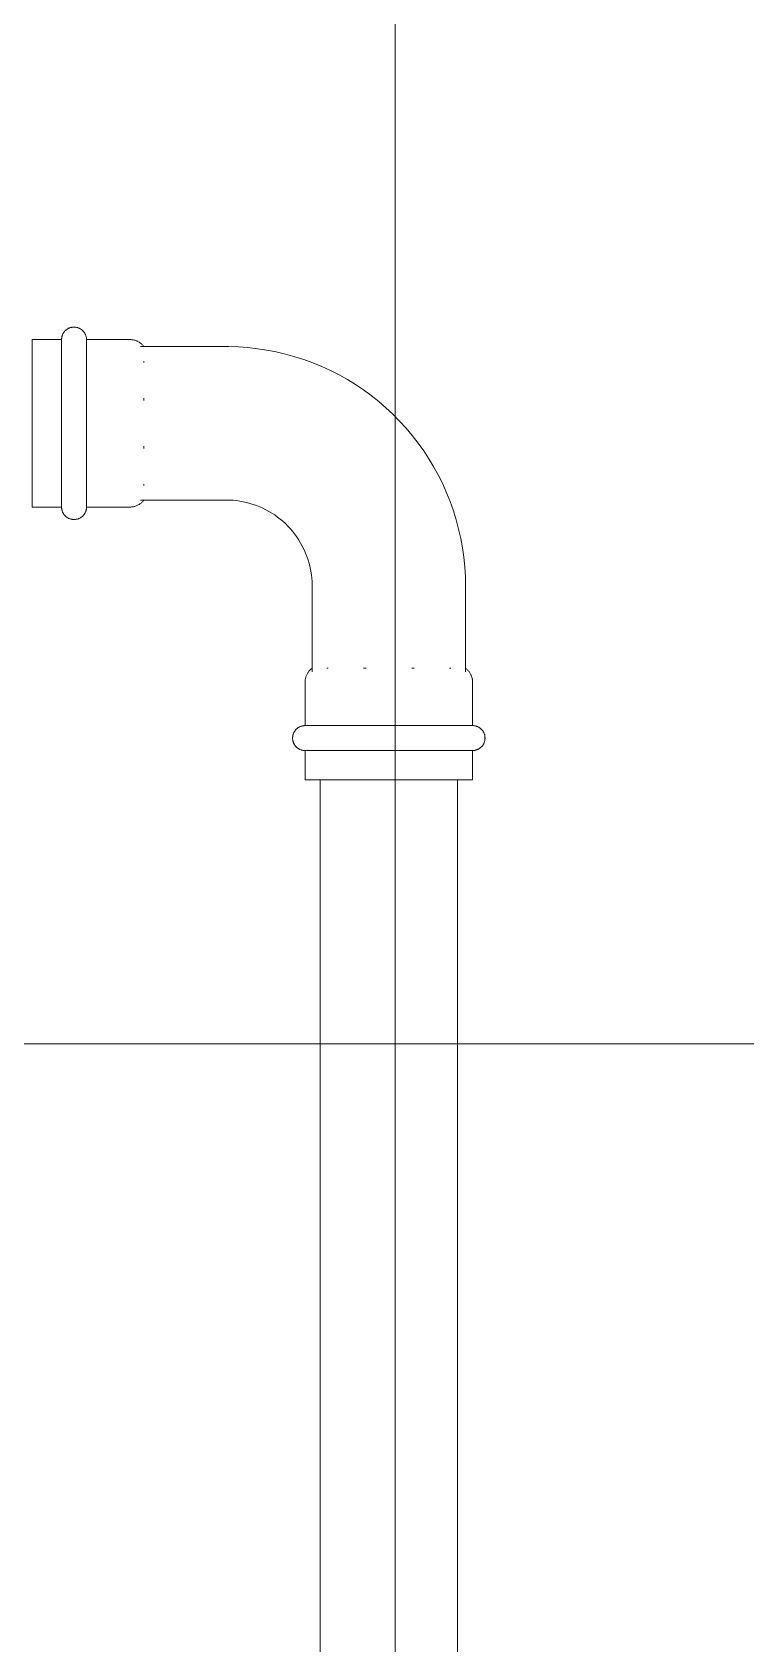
# Model space of a CAD drawing. Header units: inches. Extents: x -3299 to -2222, y -94 to 482.
# Drawn here: x -2361.62 to -2350.57, y 304.45 to 329.4 of the extents above; entities that cross this region are included whole.
import ezdxf

# ---------------------------------------------------------------- set-up
doc = ezdxf.new("R2010")
doc.units = ezdxf.units.IN
doc.header["$MEASUREMENT"] = 0
for name, color, linetype, lineweight in [('P-PIPE', 3, 'Continuous', 9), ('P-PIPE-IDEN', 2, 'Continuous', 9), ('S-GRID', 1, 'Continuous', 9)]:
    doc.layers.add(name, color=color, linetype=linetype, lineweight=lineweight)

# ---------------------------------------------------------------- blocks, each defined once
blk = doc.blocks.new('Victaulic-VicPress316-Elbow 90-45deg Style P568_P571 - Standard-V50-PLG_ ROOF LEVEL')
at = {"layer": 'P-PIPE'}
for p, q in [((-2361.165, 324.641), (-2361.619, 324.641)), ((-2361.619, 324.641), (-2361.619, 322.048)), ((-2361.165, 322.048), (-2361.165, 324.641)), ((-2360.108, 324.641), (-2360.779, 324.641)), ((-2360.779, 322.048), (-2360.779, 324.641)), ((-2358.616, 324.532), (-2359.944, 324.532)), ((-2359.89, 324.286), (-2359.89, 324.305)), ((-2359.89, 323.697), (-2359.89, 323.735)), ((-2359.89, 322.953), (-2359.89, 322.992)), ((-2359.89, 322.384), (-2359.89, 322.403)), ((-2359.944, 322.157), (-2358.616, 322.157)), ((-2361.619, 322.048), (-2361.165, 322.048)), ((-2360.779, 322.048), (-2360.108, 322.048)), ((-2357.286, 320.827), (-2357.286, 319.499)), ((-2354.911, 319.499), (-2354.911, 320.827)), ((-2357.395, 319.335), (-2357.395, 318.664)), ((-2354.802, 318.664), (-2354.802, 319.335)), ((-2357.395, 318.278), (-2357.395, 317.824)), ((-2354.802, 317.824), (-2354.802, 318.278))]:
    blk.add_line(p, q, dxfattribs=at)
at = {"layer": 'P-PIPE', "flags": 128}
for points in [[(-2361.165, 324.641), (-2361.165, 324.649), (-2361.164, 324.656), (-2361.163, 324.664), (-2361.162, 324.672), (-2361.161, 324.679), (-2361.159, 324.687), (-2361.157, 324.694), (-2361.155, 324.702), (-2361.152, 324.709), (-2361.15, 324.716), (-2361.146, 324.723), (-2361.143, 324.73), (-2361.139, 324.737), (-2361.135, 324.743), (-2361.131, 324.75), (-2361.127, 324.756), (-2361.122, 324.762), (-2361.117, 324.768), (-2361.112, 324.774), (-2361.106, 324.779), (-2361.101, 324.785), (-2361.095, 324.79), (-2361.089, 324.794), (-2361.083, 324.799), (-2361.076, 324.803), (-2361.07, 324.807), (-2361.063, 324.811), (-2361.056, 324.815), (-2361.049, 324.818), (-2361.042, 324.821), (-2361.035, 324.823), (-2361.027, 324.826), (-2361.02, 324.828), (-2361.012, 324.83), (-2361.005, 324.831), (-2360.997, 324.832), (-2360.989, 324.833), (-2360.982, 324.834), (-2360.974, 324.834), (-2360.966, 324.834), (-2360.958, 324.833), (-2360.951, 324.833), (-2360.943, 324.832), (-2360.936, 324.83), (-2360.928, 324.829), (-2360.92, 324.827), (-2360.913, 324.825), (-2360.906, 324.822), (-2360.899, 324.819), (-2360.891, 324.816), (-2360.885, 324.813), (-2360.878, 324.809), (-2360.871, 324.805), (-2360.865, 324.801), (-2360.858, 324.797), (-2360.852, 324.792), (-2360.846, 324.787), (-2360.84, 324.782), (-2360.835, 324.777), (-2360.829, 324.771), (-2360.824, 324.765), (-2360.82, 324.759), (-2360.815, 324.753), (-2360.811, 324.747), (-2360.806, 324.74), (-2360.803, 324.734), (-2360.799, 324.727), (-2360.796, 324.72), (-2360.793, 324.713), (-2360.79, 324.705), (-2360.788, 324.698), (-2360.785, 324.691), (-2360.784, 324.683), (-2360.782, 324.676), (-2360.781, 324.668), (-2360.78, 324.66), (-2360.779, 324.653), (-2360.779, 324.645), (-2360.779, 324.641)], [(-2361.165, 324.641), (-2361.165, 324.64), (-2361.165, 324.637), (-2361.165, 324.631), (-2361.165, 324.624), (-2361.165, 324.615), (-2361.165, 324.604), (-2361.165, 324.59), (-2361.165, 324.575), (-2361.165, 324.558), (-2361.165, 324.538), (-2361.165, 324.517), (-2361.165, 324.494), (-2361.165, 324.469), (-2361.165, 324.443), (-2361.165, 324.414), (-2361.165, 324.384), (-2361.165, 324.352), (-2361.165, 324.319), (-2361.165, 324.284), (-2361.165, 324.248), (-2361.165, 324.21), (-2361.165, 324.17), (-2361.165, 324.13), (-2361.165, 324.088), (-2361.165, 324.045), (-2361.165, 324.001), (-2361.165, 323.955), (-2361.165, 323.909), (-2361.165, 323.862), (-2361.165, 323.814), (-2361.165, 323.765), (-2361.165, 323.716), (-2361.165, 323.666), (-2361.165, 323.616), (-2361.165, 323.565), (-2361.165, 323.513), (-2361.165, 323.462), (-2361.165, 323.41), (-2361.165, 323.358), (-2361.165, 323.306), (-2361.165, 323.255), (-2361.165, 323.203), (-2361.165, 323.152), (-2361.165, 323.1), (-2361.165, 323.05), (-2361.165, 322.999), (-2361.165, 322.95), (-2361.165, 322.901), (-2361.165, 322.852), (-2361.165, 322.805), (-2361.165, 322.758), (-2361.165, 322.712), (-2361.165, 322.668), (-2361.165, 322.624), (-2361.165, 322.581), (-2361.165, 322.54), (-2361.165, 322.5), (-2361.165, 322.461), (-2361.165, 322.424), (-2361.165, 322.388), (-2361.165, 322.354), (-2361.165, 322.321), (-2361.165, 322.29), (-2361.165, 322.261), (-2361.165, 322.233), (-2361.165, 322.208), (-2361.165, 322.183), (-2361.165, 322.161), (-2361.165, 322.141), (-2361.165, 322.123), (-2361.165, 322.106), (-2361.165, 322.092), (-2361.165, 322.08), (-2361.165, 322.069), (-2361.165, 322.061), (-2361.165, 322.054), (-2361.165, 322.05), (-2361.165, 322.048), (-2361.165, 322.048)], [(-2361.165, 324.597), (-2361.165, 324.609), (-2361.165, 324.619), (-2361.165, 324.628), (-2361.165, 324.634), (-2361.165, 324.638), (-2361.165, 324.64), (-2361.165, 324.641)], [(-2360.779, 322.048), (-2360.779, 322.049), (-2360.779, 322.052), (-2360.779, 322.057), (-2360.779, 322.064), (-2360.779, 322.074), (-2360.779, 322.085), (-2360.779, 322.098), (-2360.779, 322.114), (-2360.779, 322.131), (-2360.779, 322.15), (-2360.779, 322.171), (-2360.779, 322.194), (-2360.779, 322.219), (-2360.779, 322.246), (-2360.779, 322.274), (-2360.779, 322.304), (-2360.779, 322.336), (-2360.779, 322.37), (-2360.779, 322.405), (-2360.779, 322.441), (-2360.779, 322.479), (-2360.779, 322.518), (-2360.779, 322.559), (-2360.779, 322.601), (-2360.779, 322.644), (-2360.779, 322.688), (-2360.779, 322.733), (-2360.779, 322.779), (-2360.779, 322.827), (-2360.779, 322.875), (-2360.779, 322.923), (-2360.779, 322.973), (-2360.779, 323.023), (-2360.779, 323.073), (-2360.779, 323.124), (-2360.779, 323.175), (-2360.779, 323.227), (-2360.779, 323.278), (-2360.779, 323.33), (-2360.779, 323.382), (-2360.779, 323.434), (-2360.779, 323.486), (-2360.779, 323.537), (-2360.779, 323.588), (-2360.779, 323.639), (-2360.779, 323.689), (-2360.779, 323.739), (-2360.779, 323.788), (-2360.779, 323.836), (-2360.779, 323.884), (-2360.779, 323.931), (-2360.779, 323.976), (-2360.779, 324.021), (-2360.779, 324.065), (-2360.779, 324.107), (-2360.779, 324.149), (-2360.779, 324.189), (-2360.779, 324.227), (-2360.779, 324.265), (-2360.779, 324.3), (-2360.779, 324.335), (-2360.779, 324.367), (-2360.779, 324.398), (-2360.779, 324.428), (-2360.779, 324.455), (-2360.779, 324.481), (-2360.779, 324.505), (-2360.779, 324.527), (-2360.779, 324.548), (-2360.779, 324.566), (-2360.779, 324.582), (-2360.779, 324.597), (-2360.779, 324.609), (-2360.779, 324.619), (-2360.779, 324.628), (-2360.779, 324.634), (-2360.779, 324.638), (-2360.779, 324.64), (-2360.779, 324.641)], [(-2360.779, 324.641), (-2360.779, 324.64), (-2360.779, 324.637), (-2360.779, 324.631), (-2360.779, 324.624), (-2360.779, 324.615), (-2360.779, 324.604)], [(-2360.108, 324.641), (-2360.097, 324.641), (-2360.086, 324.64), (-2360.075, 324.639), (-2360.064, 324.637), (-2360.054, 324.635), (-2360.043, 324.633), (-2360.033, 324.63), (-2360.022, 324.627), (-2360.012, 324.623), (-2360.002, 324.619), (-2359.992, 324.615), (-2359.982, 324.61), (-2359.972, 324.605), (-2359.963, 324.599), (-2359.954, 324.593), (-2359.945, 324.587), (-2359.936, 324.58), (-2359.928, 324.573), (-2359.92, 324.566), (-2359.912, 324.558), (-2359.905, 324.55), (-2359.898, 324.542), (-2359.891, 324.533), (-2359.89, 324.532)], [(-2354.911, 320.827), (-2354.914, 320.975), (-2354.923, 321.123), (-2354.938, 321.271), (-2354.959, 321.417), (-2354.985, 321.563), (-2355.018, 321.708), (-2355.056, 321.851), (-2355.099, 321.992), (-2355.149, 322.132), (-2355.204, 322.27), (-2355.264, 322.405), (-2355.33, 322.538), (-2355.401, 322.668), (-2355.477, 322.795), (-2355.558, 322.919), (-2355.645, 323.039), (-2355.735, 323.157), (-2355.831, 323.27), (-2355.931, 323.379), (-2356.035, 323.485), (-2356.143, 323.586), (-2356.256, 323.682), (-2356.372, 323.775), (-2356.491, 323.862), (-2356.614, 323.944), (-2356.741, 324.022), (-2356.87, 324.094), (-2357.002, 324.162), (-2357.137, 324.224), (-2357.274, 324.28), (-2357.413, 324.331), (-2357.554, 324.376), (-2357.697, 324.416), (-2357.841, 324.45), (-2357.986, 324.478), (-2358.133, 324.5), (-2358.28, 324.517), (-2358.428, 324.527), (-2358.576, 324.532), (-2358.616, 324.532)], [(-2359.89, 322.157), (-2359.897, 322.148), (-2359.904, 322.14), (-2359.911, 322.132), (-2359.919, 322.124), (-2359.927, 322.117), (-2359.935, 322.11), (-2359.943, 322.103), (-2359.952, 322.097), (-2359.961, 322.09), (-2359.971, 322.085), (-2359.98, 322.08), (-2359.99, 322.075), (-2360, 322.07), (-2360.01, 322.066), (-2360.02, 322.062), (-2360.031, 322.059), (-2360.041, 322.056), (-2360.052, 322.054), (-2360.062, 322.052), (-2360.073, 322.05), (-2360.084, 322.049), (-2360.095, 322.048), (-2360.106, 322.048), (-2360.108, 322.048)], [(-2358.616, 322.157), (-2358.563, 322.156), (-2358.51, 322.153), (-2358.457, 322.147), (-2358.404, 322.14), (-2358.352, 322.13), (-2358.3, 322.119), (-2358.249, 322.105), (-2358.198, 322.089), (-2358.148, 322.072), (-2358.098, 322.052), (-2358.05, 322.03), (-2358.002, 322.007), (-2357.955, 321.981), (-2357.91, 321.954), (-2357.865, 321.925), (-2357.822, 321.894), (-2357.78, 321.861), (-2357.739, 321.827), (-2357.7, 321.791), (-2357.662, 321.753), (-2357.626, 321.715), (-2357.591, 321.674), (-2357.558, 321.633), (-2357.527, 321.59), (-2357.497, 321.545), (-2357.469, 321.5), (-2357.443, 321.454), (-2357.419, 321.406), (-2357.397, 321.358), (-2357.377, 321.309), (-2357.358, 321.259), (-2357.342, 321.208), (-2357.328, 321.157), (-2357.316, 321.105), (-2357.306, 321.053), (-2357.298, 321), (-2357.292, 320.948), (-2357.288, 320.895), (-2357.286, 320.841), (-2357.286, 320.827)], [(-2361.165, 322.048), (-2361.165, 322.049), (-2361.165, 322.052), (-2361.165, 322.057), (-2361.165, 322.064), (-2361.165, 322.074), (-2361.165, 322.085)], [(-2360.779, 322.048), (-2360.779, 322.04), (-2360.779, 322.032), (-2360.78, 322.025), (-2360.781, 322.017), (-2360.783, 322.009), (-2360.784, 322.002), (-2360.786, 321.994), (-2360.789, 321.987), (-2360.791, 321.98), (-2360.794, 321.973), (-2360.797, 321.966), (-2360.801, 321.959), (-2360.804, 321.952), (-2360.808, 321.945), (-2360.813, 321.939), (-2360.817, 321.933), (-2360.822, 321.926), (-2360.827, 321.921), (-2360.832, 321.915), (-2360.837, 321.909), (-2360.843, 321.904), (-2360.849, 321.899), (-2360.855, 321.894), (-2360.861, 321.89), (-2360.868, 321.885), (-2360.874, 321.881), (-2360.881, 321.878), (-2360.888, 321.874), (-2360.895, 321.871), (-2360.902, 321.868), (-2360.909, 321.865), (-2360.916, 321.863), (-2360.924, 321.861), (-2360.931, 321.859), (-2360.939, 321.858), (-2360.947, 321.856), (-2360.954, 321.856), (-2360.962, 321.855), (-2360.97, 321.855), (-2360.977, 321.855), (-2360.985, 321.855), (-2360.993, 321.856), (-2361.001, 321.857), (-2361.008, 321.858), (-2361.016, 321.86), (-2361.023, 321.862), (-2361.031, 321.864), (-2361.038, 321.866), (-2361.045, 321.869), (-2361.052, 321.872), (-2361.059, 321.876), (-2361.066, 321.879), (-2361.073, 321.883), (-2361.079, 321.887), (-2361.085, 321.892), (-2361.092, 321.896), (-2361.098, 321.901), (-2361.103, 321.906), (-2361.109, 321.912), (-2361.114, 321.917), (-2361.119, 321.923), (-2361.124, 321.929), (-2361.129, 321.935), (-2361.133, 321.942), (-2361.137, 321.948), (-2361.141, 321.955), (-2361.145, 321.962), (-2361.148, 321.969), (-2361.151, 321.976), (-2361.154, 321.983), (-2361.156, 321.99), (-2361.158, 321.998), (-2361.16, 322.005), (-2361.162, 322.013), (-2361.163, 322.021), (-2361.164, 322.028), (-2361.164, 322.036), (-2361.165, 322.044), (-2361.165, 322.048)], [(-2360.779, 322.092), (-2360.779, 322.08), (-2360.779, 322.069), (-2360.779, 322.061), (-2360.779, 322.054), (-2360.779, 322.05), (-2360.779, 322.048), (-2360.779, 322.048)], [(-2357.395, 319.335), (-2357.395, 319.346), (-2357.394, 319.357), (-2357.393, 319.368), (-2357.392, 319.379), (-2357.39, 319.389), (-2357.388, 319.4), (-2357.385, 319.411), (-2357.381, 319.421), (-2357.378, 319.431), (-2357.374, 319.441), (-2357.369, 319.451), (-2357.365, 319.461), (-2357.359, 319.471), (-2357.354, 319.48), (-2357.348, 319.489), (-2357.341, 319.498), (-2357.335, 319.507), (-2357.328, 319.515), (-2357.32, 319.523), (-2357.313, 319.531), (-2357.305, 319.538), (-2357.296, 319.545), (-2357.288, 319.552), (-2357.286, 319.553)], [(-2354.911, 319.553), (-2354.903, 319.547), (-2354.894, 319.54), (-2354.886, 319.532), (-2354.879, 319.524), (-2354.871, 319.516), (-2354.864, 319.508), (-2354.857, 319.5), (-2354.851, 319.491), (-2354.845, 319.482), (-2354.839, 319.472), (-2354.834, 319.463), (-2354.829, 319.453), (-2354.825, 319.443), (-2354.82, 319.433), (-2354.817, 319.423), (-2354.813, 319.413), (-2354.811, 319.402), (-2354.808, 319.391), (-2354.806, 319.381), (-2354.805, 319.37), (-2354.803, 319.359), (-2354.803, 319.348), (-2354.802, 319.337), (-2354.802, 319.335)], [(-2357.395, 318.278), (-2357.403, 318.278), (-2357.411, 318.279), (-2357.418, 318.28), (-2357.426, 318.281), (-2357.434, 318.282), (-2357.441, 318.284), (-2357.449, 318.286), (-2357.456, 318.288), (-2357.463, 318.291), (-2357.47, 318.294), (-2357.478, 318.297), (-2357.484, 318.3), (-2357.491, 318.304), (-2357.498, 318.308), (-2357.504, 318.312), (-2357.511, 318.316), (-2357.517, 318.321), (-2357.523, 318.326), (-2357.528, 318.331), (-2357.534, 318.337), (-2357.539, 318.342), (-2357.544, 318.348), (-2357.549, 318.354), (-2357.553, 318.361), (-2357.558, 318.367), (-2357.562, 318.374), (-2357.566, 318.38), (-2357.569, 318.387), (-2357.572, 318.394), (-2357.575, 318.401), (-2357.578, 318.409), (-2357.58, 318.416), (-2357.582, 318.423), (-2357.584, 318.431), (-2357.586, 318.438), (-2357.587, 318.446), (-2357.588, 318.454), (-2357.588, 318.462), (-2357.588, 318.469), (-2357.588, 318.477), (-2357.588, 318.485), (-2357.587, 318.492), (-2357.586, 318.5), (-2357.585, 318.508), (-2357.583, 318.515), (-2357.581, 318.523), (-2357.579, 318.53), (-2357.577, 318.537), (-2357.574, 318.545), (-2357.571, 318.552), (-2357.567, 318.559), (-2357.564, 318.565), (-2357.56, 318.572), (-2357.556, 318.579), (-2357.551, 318.585), (-2357.547, 318.591), (-2357.542, 318.597), (-2357.537, 318.603), (-2357.531, 318.608), (-2357.526, 318.614), (-2357.52, 318.619), (-2357.514, 318.624), (-2357.508, 318.628), (-2357.501, 318.633), (-2357.495, 318.637), (-2357.488, 318.641), (-2357.481, 318.644), (-2357.474, 318.647), (-2357.467, 318.65), (-2357.46, 318.653), (-2357.453, 318.656), (-2357.445, 318.658), (-2357.438, 318.66), (-2357.43, 318.661), (-2357.423, 318.662), (-2357.415, 318.663), (-2357.407, 318.664), (-2357.399, 318.664), (-2357.395, 318.664)], [(-2354.802, 318.664), (-2354.803, 318.664), (-2354.806, 318.664), (-2354.812, 318.664), (-2354.819, 318.664), (-2354.828, 318.664), (-2354.839, 318.664), (-2354.853, 318.664), (-2354.868, 318.664), (-2354.885, 318.664), (-2354.905, 318.664), (-2354.926, 318.664), (-2354.949, 318.664), (-2354.974, 318.664), (-2355, 318.664), (-2355.029, 318.664), (-2355.059, 318.664), (-2355.091, 318.664), (-2355.124, 318.664), (-2355.159, 318.664), (-2355.196, 318.664), (-2355.233, 318.664), (-2355.273, 318.664), (-2355.313, 318.664), (-2355.355, 318.664), (-2355.398, 318.664), (-2355.443, 318.664), (-2355.488, 318.664), (-2355.534, 318.664), (-2355.581, 318.664), (-2355.629, 318.664), (-2355.678, 318.664), (-2355.727, 318.664), (-2355.777, 318.664), (-2355.828, 318.664), (-2355.878, 318.664), (-2355.93, 318.664), (-2355.981, 318.664), (-2356.033, 318.664), (-2356.085, 318.664), (-2356.137, 318.664), (-2356.188, 318.664), (-2356.24, 318.664), (-2356.292, 318.664), (-2356.343, 318.664), (-2356.393, 318.664), (-2356.444, 318.664), (-2356.493, 318.664), (-2356.542, 318.664), (-2356.591, 318.664), (-2356.638, 318.664), (-2356.685, 318.664), (-2356.731, 318.664), (-2356.776, 318.664), (-2356.819, 318.664), (-2356.862, 318.664), (-2356.903, 318.664), (-2356.943, 318.664), (-2356.982, 318.664), (-2357.019, 318.664), (-2357.055, 318.664), (-2357.089, 318.664), (-2357.122, 318.664), (-2357.153, 318.664), (-2357.182, 318.664), (-2357.21, 318.664), (-2357.236, 318.664), (-2357.26, 318.664), (-2357.282, 318.664), (-2357.302, 318.664), (-2357.32, 318.664), (-2357.337, 318.664), (-2357.351, 318.664), (-2357.364, 318.664), (-2357.374, 318.664), (-2357.382, 318.664), (-2357.389, 318.664), (-2357.393, 318.664), (-2357.395, 318.664), (-2357.395, 318.664)], [(-2357.395, 318.664), (-2357.394, 318.664), (-2357.391, 318.664), (-2357.386, 318.664), (-2357.379, 318.664), (-2357.369, 318.664), (-2357.358, 318.664)], [(-2354.846, 318.664), (-2354.834, 318.664), (-2354.824, 318.664), (-2354.815, 318.664), (-2354.809, 318.664), (-2354.805, 318.664), (-2354.803, 318.664), (-2354.802, 318.664)], [(-2354.802, 318.664), (-2354.795, 318.664), (-2354.787, 318.664), (-2354.779, 318.663), (-2354.772, 318.662), (-2354.764, 318.66), (-2354.756, 318.659), (-2354.749, 318.657), (-2354.742, 318.655), (-2354.734, 318.652), (-2354.727, 318.649), (-2354.72, 318.646), (-2354.713, 318.642), (-2354.706, 318.639), (-2354.7, 318.635), (-2354.693, 318.631), (-2354.687, 318.626), (-2354.681, 318.621), (-2354.675, 318.616), (-2354.669, 318.611), (-2354.664, 318.606), (-2354.659, 318.6), (-2354.654, 318.594), (-2354.649, 318.588), (-2354.644, 318.582), (-2354.64, 318.576), (-2354.636, 318.569), (-2354.632, 318.562), (-2354.629, 318.555), (-2354.625, 318.548), (-2354.622, 318.541), (-2354.62, 318.534), (-2354.617, 318.527), (-2354.615, 318.519), (-2354.614, 318.512), (-2354.612, 318.504), (-2354.611, 318.496), (-2354.61, 318.489), (-2354.61, 318.481), (-2354.609, 318.473), (-2354.609, 318.466), (-2354.61, 318.458), (-2354.61, 318.45), (-2354.611, 318.443), (-2354.613, 318.435), (-2354.614, 318.427), (-2354.616, 318.42), (-2354.618, 318.413), (-2354.621, 318.405), (-2354.624, 318.398), (-2354.627, 318.391), (-2354.63, 318.384), (-2354.634, 318.377), (-2354.638, 318.371), (-2354.642, 318.364), (-2354.646, 318.358), (-2354.651, 318.352), (-2354.656, 318.346), (-2354.661, 318.34), (-2354.666, 318.334), (-2354.672, 318.329), (-2354.678, 318.324), (-2354.684, 318.319), (-2354.69, 318.314), (-2354.696, 318.31), (-2354.703, 318.306), (-2354.71, 318.302), (-2354.716, 318.298), (-2354.723, 318.295), (-2354.73, 318.292), (-2354.738, 318.289), (-2354.745, 318.287), (-2354.752, 318.285), (-2354.76, 318.283), (-2354.767, 318.281), (-2354.775, 318.28), (-2354.783, 318.279), (-2354.79, 318.279), (-2354.798, 318.278), (-2354.802, 318.278)], [(-2357.395, 318.278), (-2357.394, 318.278), (-2357.391, 318.278), (-2357.386, 318.278), (-2357.379, 318.278), (-2357.369, 318.278), (-2357.358, 318.278), (-2357.345, 318.278), (-2357.329, 318.278), (-2357.312, 318.278), (-2357.293, 318.278), (-2357.272, 318.278), (-2357.249, 318.278), (-2357.224, 318.278), (-2357.197, 318.278), (-2357.169, 318.278), (-2357.139, 318.278), (-2357.107, 318.278), (-2357.074, 318.278), (-2357.039, 318.278), (-2357.002, 318.278), (-2356.964, 318.278), (-2356.925, 318.278), (-2356.884, 318.278), (-2356.842, 318.278), (-2356.799, 318.278), (-2356.755, 318.278), (-2356.71, 318.278), (-2356.664, 318.278), (-2356.617, 318.278), (-2356.569, 318.278), (-2356.52, 318.278), (-2356.471, 318.278), (-2356.421, 318.278), (-2356.37, 318.278), (-2356.319, 318.278), (-2356.268, 318.278), (-2356.216, 318.278), (-2356.165, 318.278), (-2356.113, 318.278), (-2356.061, 318.278), (-2356.009, 318.278), (-2355.958, 318.278), (-2355.906, 318.278), (-2355.855, 318.278), (-2355.804, 318.278), (-2355.754, 318.278), (-2355.704, 318.278), (-2355.655, 318.278), (-2355.607, 318.278), (-2355.559, 318.278), (-2355.513, 318.278), (-2355.467, 318.278), (-2355.422, 318.278), (-2355.378, 318.278), (-2355.336, 318.278), (-2355.295, 318.278), (-2355.254, 318.278), (-2355.216, 318.278), (-2355.179, 318.278), (-2355.143, 318.278), (-2355.109, 318.278), (-2355.076, 318.278), (-2355.045, 318.278), (-2355.015, 318.278), (-2354.988, 318.278), (-2354.962, 318.278), (-2354.938, 318.278), (-2354.916, 318.278), (-2354.896, 318.278), (-2354.877, 318.278), (-2354.861, 318.278), (-2354.846, 318.278), (-2354.834, 318.278), (-2354.824, 318.278), (-2354.815, 318.278), (-2354.809, 318.278), (-2354.805, 318.278), (-2354.803, 318.278), (-2354.802, 318.278)], [(-2357.351, 318.278), (-2357.364, 318.278), (-2357.374, 318.278), (-2357.382, 318.278), (-2357.389, 318.278), (-2357.393, 318.278), (-2357.395, 318.278), (-2357.395, 318.278)], [(-2354.802, 318.278), (-2354.803, 318.278), (-2354.806, 318.278), (-2354.812, 318.278), (-2354.819, 318.278), (-2354.828, 318.278), (-2354.839, 318.278)]]:
    blk.add_lwpolyline(points, dxfattribs=at)
at = {"layer": 'P-PIPE'}
for centre, major_axis, start_param, end_param in [((-2356.099, 319.553), (-1.187, 0), 0.628319, 0.65557), ((-2356.099, 319.553), (1.187, 0), 4.377008, 4.411176), ((-2356.099, 319.553), (-1.188, 0), 1.873746, 1.906178), ((-2356.099, 319.553), (1.187, 0), 5.627616, 5.654867), ((-2356.099, 318.664), (1.296, 0), 3.141593, 6.283185), ((-2356.099, 318.278), (1.296, 0), 3.141593, 6.283185), ((-2356.099, 317.824), (1.296, 0), 3.141593, 6.283185)]:
    blk.add_ellipse(centre, major_axis=major_axis, ratio=0.000001, start_param=start_param, end_param=end_param, dxfattribs=at)

msp = doc.modelspace()

# ---------------------------------------------------------------- linework, layer by layer
at = {"layer": 'P-PIPE'}
for p, q in [((-2357.161, 317.824), (-2357.161, 286.207)), ((-2355.037, 283.705), (-2355.037, 317.824))]:
    msp.add_line(p, q, dxfattribs=at)
at = {"layer": 'P-PIPE-IDEN'}
msp.add_line((-2367.328, 313.736), (-2301.358, 313.736), dxfattribs=at)
at = {"layer": 'S-GRID'}
msp.add_line((-2356, 469.687), (-2356, -82.206), dxfattribs=at)

# ---------------------------------------------------------------- block references
at = {"layer": 'P-PIPE'}
msp.add_blockref('Victaulic-VicPress316-Elbow 90-45deg Style P568_P571 - Standard-V50-PLG_ ROOF LEVEL', (0, 0), dxfattribs=at)

doc.saveas('drawing.dxf')
